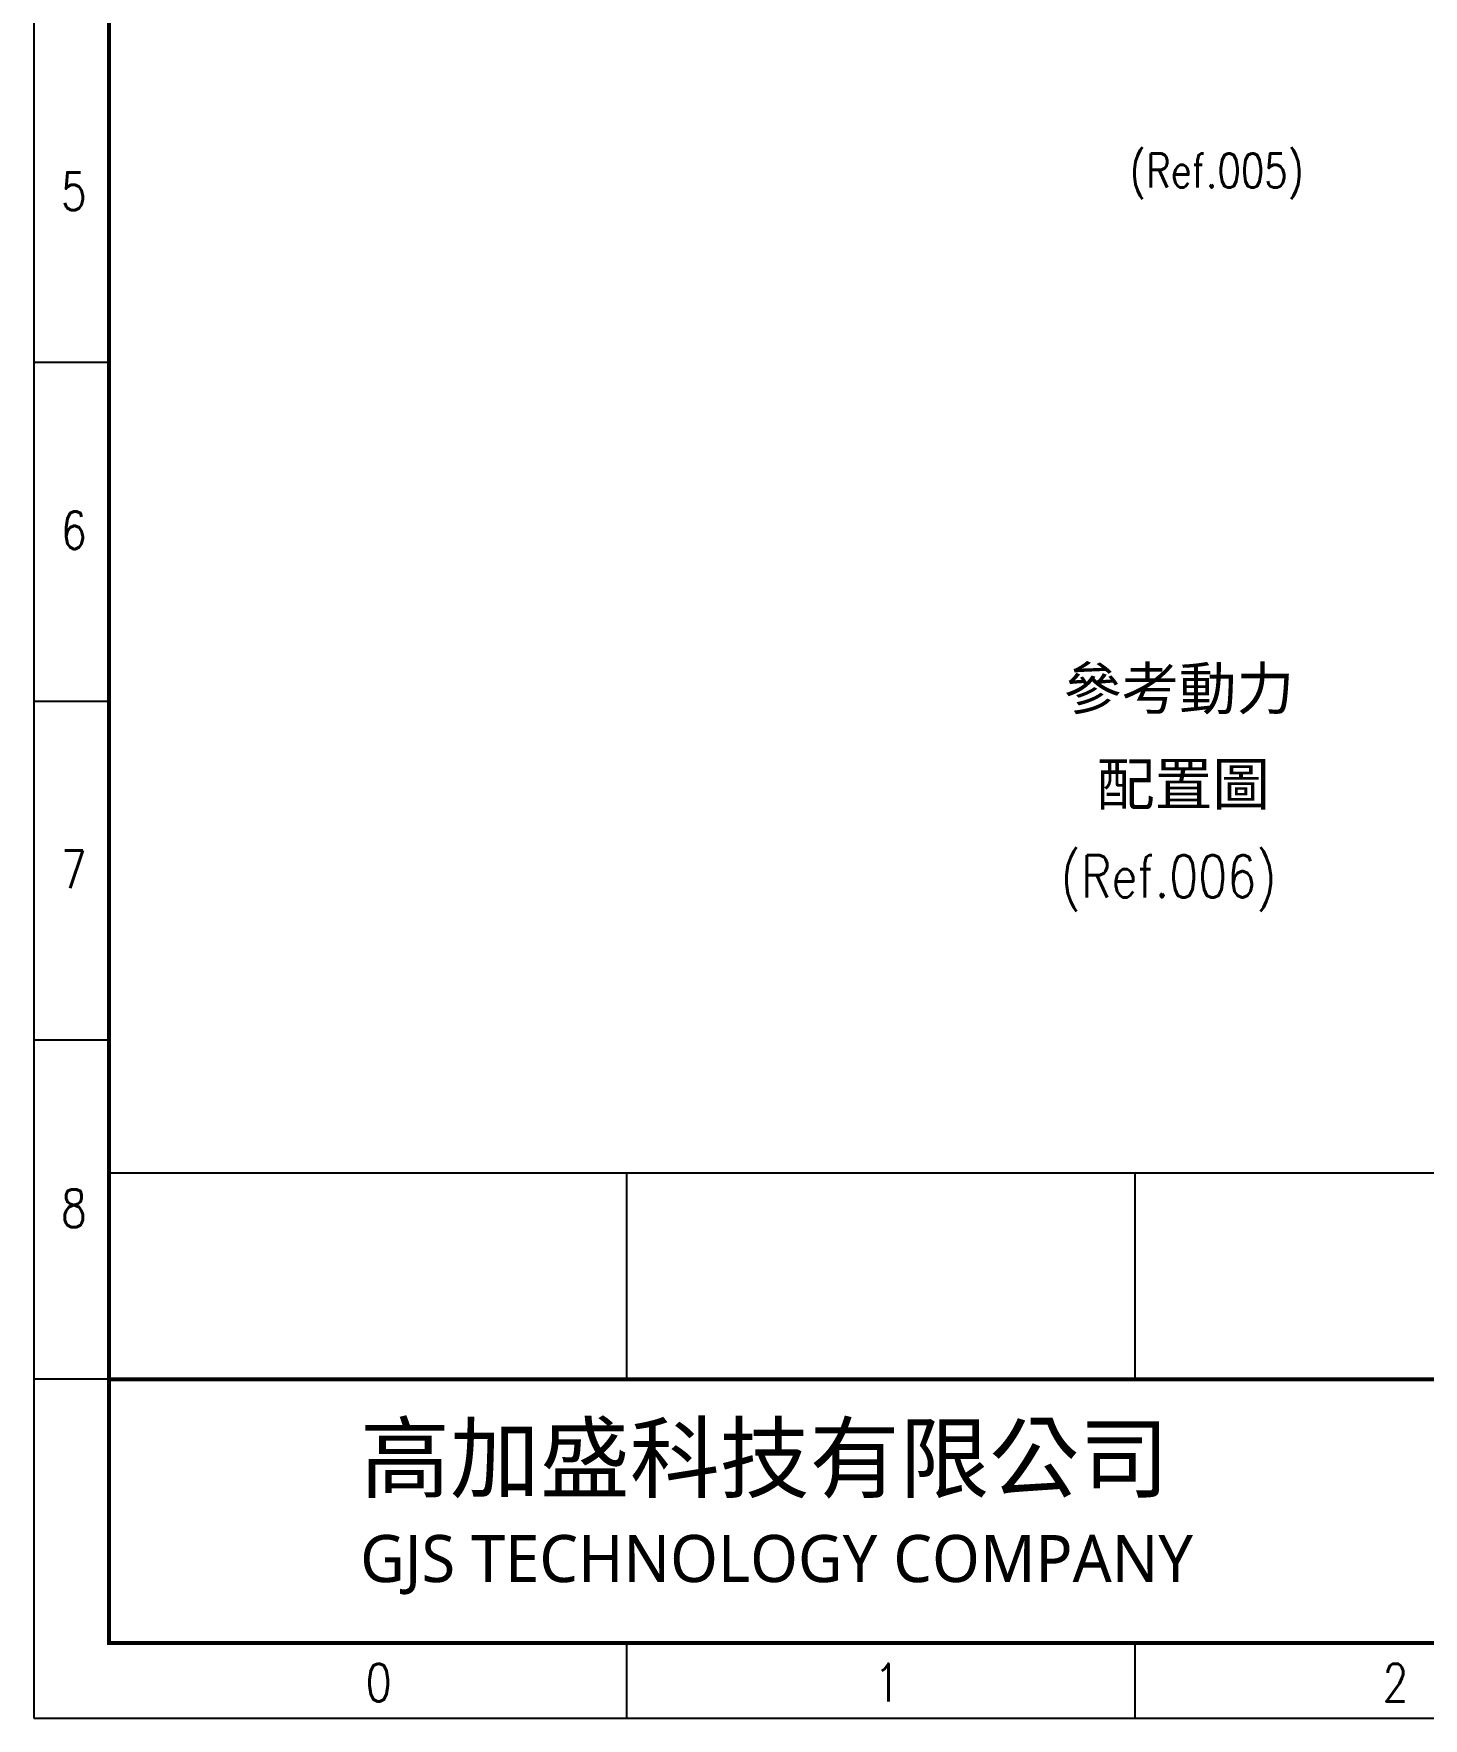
# Model space of a CAD drawing. Header units: millimetres. Extents: x -1721 to 4288, y -273 to 2028.
# Drawn here: x 415.2 to 489, y 280.1 to 369.6 of the extents above; entities that cross this region are included whole.
import ezdxf

# ---------------------------------------------------------------- set-up
doc = ezdxf.new("R2010")
doc.units = ezdxf.units.MM
doc.header["$LTSCALE"] = 5
doc.header["$MEASUREMENT"] = 0
doc.layers.get('0').update_dxf_attribs({"linetype": 'CONTINUOUS'})
doc.layers.add('AIR', color=7, linetype='CONTINUOUS')
doc.layers.add('圖框', color=7, linetype='CONTINUOUS')
doc.styles.add('MtXpl_', font='mingliub.ttc')
doc.styles.add('標楷體', font='simplex.shx', dxfattribs={"width": 0.8, "bigfont": 'chineset.shx'})
doc.styles.add('線號', font='simplex.shx', dxfattribs={"height": 1.5, "bigfont": 'chineset.shx'})

# ---------------------------------------------------------------- blocks, each defined once
blk = doc.blocks.new('圖框')
at = {"layer": '圖框'}
for p, q in [((0, 185), (0, 0)), ((4, 72), (0, 72)), ((4, 54), (0, 54)), ((4, 36), (0, 36)), ((4, 28.963), (275, 28.963)), ((31.5, 17.963), (31.5, 28.963)), ((58.5, 17.963), (58.5, 28.963)), ((4, 18), (0, 18)), ((4, 18), (275, 18)), ((31.5, 0), (31.5, 4)), ((58.5, 0), (58.5, 4)), ((0, 0), (279, 0))]:
    blk.add_line(p, q, dxfattribs=at)
at = {"layer": '圖框', "const_width": 0.2}
for points in [[(4, 4), (275, 4), (275, 181), (4, 181)], [(4, 181), (275, 181), (275, 4), (4, 4)]]:
    blk.add_lwpolyline(points, close=True, dxfattribs=at)
blk.add_lwpolyline([(4, 18), (275, 18)], dxfattribs=at)
at = {"insert": (17.338, 15.568), "char_height": 2, "width": 50.98216, "attachment_point": 1, "style": '線號'}
blk.add_mtext('{\\fMicrosoft JhengHei|b1|i0|c136|p34;\\H1.75x;\\C4;高加盛科技有限公司\\H0.85714x;\\P\\fMicrosoft JhengHei|b0|i0|c136|p34;\\H0.83333x;GJS TECHNOLOGY COMPANY}', dxfattribs=at)
at = {"layer": '圖框', "style": '標楷體', "width": 0.8}
for s, p in [('5', (1.45, 80.085)), ('6', (1.45, 62.085)), ('7', (1.45, 44.085)), ('8', (1.45, 26.085)), ('0', (17.637, 0.896)), ('1', (44.637, 0.896)), ('2', (71.637, 0.896))]:
    blk.add_text(s, height=2, dxfattribs=at).set_placement(p)

msp = doc.modelspace()

# ---------------------------------------------------------------- block references
at = {"color": 0, "linetype": 'Continuous'}
msp.add_blockref('圖框', (415.151, 280.12), dxfattribs=at)

# ---------------------------------------------------------------- texts
at = {"layer": 'AIR', "style": '標楷體', "width": 0.8}
for s, height, p in [('(Ref.005)', 1.811, (473.363, 361.398)), ('(Ref.006)', 2.2434, (469.693, 323.708))]:
    msp.add_text(s, height=height, dxfattribs=at).set_placement(p)
at = {"layer": 'AIR', "style": 'MtXpl_'}
for s, p in [('參考動力', (469.857, 333.68)), ('配置圖', (471.629, 328.61))]:
    msp.add_text(s, height=2.2434, dxfattribs=at).set_placement(p)

doc.saveas('drawing.dxf')
